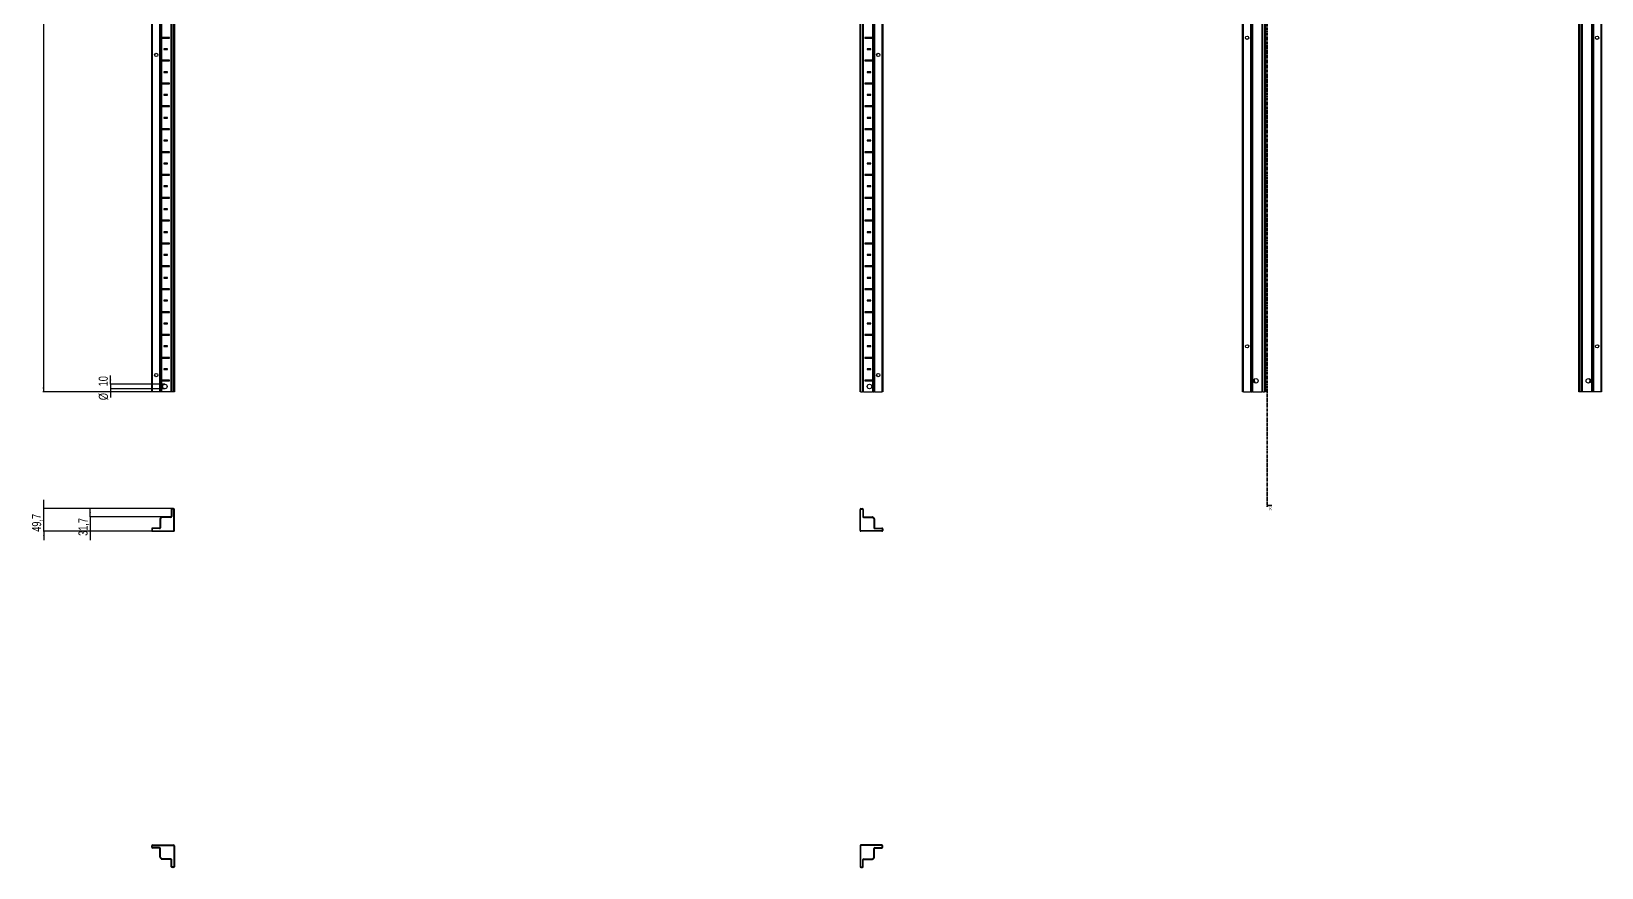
# Model space of a CAD drawing. Header units: millimetres. Extents: x -250 to 6025, y -2047 to 1592.
# Drawn here: x -250 to 3185, y -2047 to -218 of the extents above; entities that cross this region are included whole.
import ezdxf

# ---------------------------------------------------------------- set-up
doc = ezdxf.new("R2010")
doc.units = ezdxf.units.MM
doc.linetypes.add('CENTER', pattern=[10.16, 6.35, -1.27, 1.27, -1.27])
doc.layers.add('FORMAT', color=7, linetype='Continuous')
doc.styles.add('SLDTEXTSTYLE0', font='TXT', dxfattribs={"width": 0.75})
doc.dimstyles.new('SLDDIMSTYLE0', dxfattribs={"dimtxt": 20, "dimasz": 10, "dimexe": 0, "dimexo": 0.0625, "dimgap": 5, "dimtad": 2, "dimdec": 1, "dimrnd": 1e-09, "dimzin": 12, "dimdsep": 46, "dimtxsty": 'SLDTEXTSTYLE0', "dimsah": 1, "dimcen": 0.09, "dimadec": 0, "dimazin": 3, "dimtfac": 1, "dimtofl": 0, "dimtmove": 0, "dimatfit": 3, "dimfxl": 0, "dimfrac": 2, "dimtolj": 1, "dimtzin": 12, "dimarcsym": 0})
doc.dimstyles.new('SLDDIMSTYLE1', dxfattribs={"dimtxt": 20, "dimasz": 10, "dimexe": 0, "dimexo": 0.0625, "dimgap": 5, "dimtad": 2, "dimdec": 1, "dimrnd": 1e-09, "dimzin": 12, "dimdsep": 46, "dimtxsty": 'SLDTEXTSTYLE0', "dimsah": 1, "dimcen": 0.09, "dimadec": 0, "dimazin": 3, "dimtfac": 1, "dimtmove": 0, "dimatfit": 0, "dimfxl": 0, "dimfrac": 2, "dimtolj": 1, "dimtzin": 12, "dimarcsym": 0})

# ---------------------------------------------------------------- blocks, each defined once
blk = doc.blocks.new('_D')
at = {"layer": 'FORMAT'}
for p, q in [((35.2, 1092.8), (-225.3, 1092.8)), ((-224.3, 1092.8), (-224.3, -1006.2)), ((35.2, -1006.2), (-225.3, -1006.2))]:
    blk.add_line(p, q, dxfattribs=at)
for points in [[(-224.3, 1092.8), (-225.9, 1082.8), (-222.8, 1082.8)], [(-224.3, -1006.2), (-222.8, -996.2), (-225.9, -996.2)]]:
    blk.add_solid(points, dxfattribs=at)
at = {"layer": 'FORMAT', "insert": (-250.1, 13.7), "char_height": 20, "attachment_point": 1, "rotation": 90, "style": 'SLDTEXTSTYLE0'}
blk.add_mtext('2099', dxfattribs=at)
blk = doc.blocks.new('_D_3')
at = {"layer": 'FORMAT'}
for p, q in [((41.6, -989.7), (-78.2, -989.7)), ((-77.2, -989.7), (-77.2, -970.5)), ((-77.2, -989.7), (-77.2, -999.7)), ((41.6, -999.7), (-78.2, -999.7)), ((-77.2, -999.7), (-77.2, -1019))]:
    blk.add_line(p, q, dxfattribs=at)
for points in [[(-77.2, -989.7), (-75.7, -979.7), (-78.7, -979.7)], [(-77.2, -999.7), (-78.7, -1009.7), (-75.7, -1009.7)]]:
    blk.add_solid(points, dxfattribs=at)
at = {"layer": 'FORMAT', "char_height": 20, "attachment_point": 1, "rotation": 90, "style": 'SLDTEXTSTYLE0'}
for s, insert in [('10', (-103.3, -994.4)), ('%%c', (-103, -1024.6))]:
    blk.add_mtext(s, dxfattribs=dict(at, insert=insert))
blk = doc.blocks.new('_D_5')
at = {"layer": 'FORMAT'}
for p, q in [((57.3, -1261.8), (-224.4, -1261.8)), ((-223.4, -1261.8), (-223.4, -1242.5)), ((-223.4, -1311.5), (-223.4, -1261.8)), ((14.8, -1311.5), (-224.4, -1311.5)), ((-223.4, -1311.5), (-223.4, -1330.7))]:
    blk.add_line(p, q, dxfattribs=at)
for points in [[(-223.4, -1261.8), (-221.8, -1251.8), (-224.9, -1251.8)], [(-223.4, -1311.5), (-224.9, -1321.5), (-221.8, -1321.5)]]:
    blk.add_solid(points, dxfattribs=at)
at = {"layer": 'FORMAT', "insert": (-249.1, -1312.5), "char_height": 20, "attachment_point": 1, "rotation": 90, "style": 'SLDTEXTSTYLE0'}
blk.add_mtext('49,7', dxfattribs=at)
blk = doc.blocks.new('_D_6')
at = {"layer": 'FORMAT'}
for p, q in [((-121.7, -1279.8), (-121.7, -1260.5)), ((35.2, -1279.8), (-122.7, -1279.8)), ((-121.7, -1279.8), (-121.7, -1311.5)), ((14.8, -1311.5), (-122.7, -1311.5)), ((-121.7, -1311.5), (-121.7, -1330.7))]:
    blk.add_line(p, q, dxfattribs=at)
for points in [[(-121.7, -1279.8), (-120.2, -1269.8), (-123.3, -1269.8)], [(-121.7, -1311.5), (-123.3, -1321.5), (-120.2, -1321.5)]]:
    blk.add_solid(points, dxfattribs=at)
at = {"layer": 'FORMAT', "insert": (-147.5, -1321.5), "char_height": 20, "attachment_point": 1, "rotation": 90, "style": 'SLDTEXTSTYLE0'}
blk.add_mtext('31,7', dxfattribs=at)

msp = doc.modelspace()

# ---------------------------------------------------------------- linework, layer by layer
at = {"color": 7, "linetype": 'CENTER', "lineweight": 35}
msp.add_line((2453.07, 1344.64), (2453.07, -1258.12), dxfattribs=at)
at = {"color": 7, "linetype": 'Continuous', "lineweight": 25}
for p, q in [((12.79, -1006.24), (12.79, 1092.76)), ((30.79, -1006.24), (30.79, 1092.76)), ((32.58, -1006.24), (32.58, 1092.76)), ((32.62, -1006.24), (32.62, 1092.76)), ((55.29, -1006.24), (55.29, 1092.76)), ((62.49, 1092.76), (62.49, -1006.24)), ((1562.49, -1006.24), (1562.49, 1092.76)), ((1569.69, 1092.76), (1569.69, -1006.24)), ((1592.36, 1092.76), (1592.36, -1006.24)), ((1592.4, 1092.76), (1592.4, -1006.24)), ((1594.19, 1092.76), (1594.19, -1006.24)), ((1612.19, 1092.76), (1612.19, -1006.24)), ((2399.64, -1006.24), (2399.64, 1092.76)), ((2419.43, 1092.76), (2419.43, -1006.24)), ((2419.47, 1092.76), (2419.47, -1006.24)), ((2442.14, -1006.24), (2442.14, 1092.76)), ((2449.34, 1092.76), (2449.34, -1006.24)), ((3135.34, -1006.24), (3135.34, 1092.76)), ((3142.54, 1092.76), (3142.54, -1006.24)), ((3165.21, -1006.24), (3165.21, 1092.76)), ((3165.25, -1006.24), (3165.25, 1092.76)), ((3185.04, 1092.76), (3185.04, -1006.24)), ((2417.64, -230.99), (2417.64, -182.49)), ((3167.04, -182.49), (3167.04, -230.99)), ((34.75, -231.1), (34.75, -232.39)), ((35.39, -231.74), (34.75, -231.1)), ((35.39, -231.74), (34.75, -232.39)), ((51.64, -230.99), (35.24, -230.99)), ((35.24, -232.49), (51.64, -232.49)), ((50.89, -231.74), (35.39, -231.74)), ((50.89, -231.74), (51.64, -230.99)), ((50.89, -231.74), (51.64, -232.49)), ((51.64, -232.49), (51.64, -230.99)), ((1589.74, -230.99), (1573.34, -230.99)), ((1573.34, -230.99), (1573.34, -232.49)), ((1574.09, -231.74), (1573.34, -230.99)), ((1574.09, -231.74), (1573.34, -232.49)), ((1573.34, -232.49), (1589.74, -232.49)), ((1574.09, -231.74), (1589.59, -231.74)), ((1589.59, -231.74), (1590.23, -231.1)), ((1589.59, -231.74), (1590.23, -232.39)), ((1590.23, -232.39), (1590.23, -231.1)), ((2417.7, -231.1), (2417.64, -230.99)), ((2417.64, -230.99), (2417.64, -232.49)), ((2417.64, -232.49), (2417.7, -232.39)), ((2417.64, -280.99), (2417.64, -232.49)), ((2417.7, -232.39), (2417.7, -231.1)), ((3167.04, -230.99), (3166.98, -231.1)), ((3166.98, -231.1), (3166.98, -232.39)), ((3166.98, -232.39), (3167.04, -232.49)), ((3167.04, -232.49), (3167.04, -230.99)), ((3167.04, -232.49), (3167.04, -280.99)), ((47.14, -255.99), (39.14, -255.99)), ((39.14, -255.99), (39.14, -257.49)), ((39.89, -256.74), (39.14, -255.99)), ((39.89, -256.74), (39.14, -257.49)), ((39.14, -257.49), (47.14, -257.49)), ((46.39, -256.74), (39.89, -256.74)), ((46.39, -256.74), (47.14, -255.99)), ((46.39, -256.74), (47.14, -257.49)), ((47.14, -257.49), (47.14, -255.99)), ((1585.84, -255.99), (1577.84, -255.99)), ((1577.84, -255.99), (1577.84, -257.49)), ((1578.59, -256.74), (1577.84, -255.99)), ((1578.59, -256.74), (1577.84, -257.49)), ((1577.84, -257.49), (1585.84, -257.49)), ((1578.59, -256.74), (1585.09, -256.74)), ((1585.09, -256.74), (1585.84, -255.99)), ((1585.09, -256.74), (1585.84, -257.49)), ((1585.84, -257.49), (1585.84, -255.99)), ((34.75, -281.1), (34.75, -282.39)), ((35.39, -281.74), (34.75, -281.1)), ((35.39, -281.74), (34.75, -282.39)), ((51.64, -280.99), (35.24, -280.99)), ((35.24, -282.49), (51.64, -282.49)), ((50.89, -281.74), (35.39, -281.74)), ((47.14, -305.99), (39.14, -305.99)), ((39.14, -305.99), (39.14, -307.49)), ((39.89, -306.74), (39.14, -305.99)), ((39.89, -306.74), (39.14, -307.49)), ((39.14, -307.49), (47.14, -307.49)), ((46.39, -306.74), (39.89, -306.74)), ((46.39, -306.74), (47.14, -305.99)), ((46.39, -306.74), (47.14, -307.49)), ((47.14, -307.49), (47.14, -305.99)), ((50.89, -281.74), (51.64, -280.99)), ((50.89, -281.74), (51.64, -282.49)), ((51.64, -282.49), (51.64, -280.99)), ((1589.74, -280.99), (1573.34, -280.99)), ((1573.34, -280.99), (1573.34, -282.49)), ((1574.09, -281.74), (1573.34, -280.99)), ((1574.09, -281.74), (1573.34, -282.49)), ((1573.34, -282.49), (1589.74, -282.49)), ((1574.09, -281.74), (1589.59, -281.74)), ((1585.84, -305.99), (1577.84, -305.99)), ((1577.84, -305.99), (1577.84, -307.49)), ((1578.59, -306.74), (1577.84, -305.99)), ((1578.59, -306.74), (1577.84, -307.49)), ((1577.84, -307.49), (1585.84, -307.49)), ((1578.59, -306.74), (1585.09, -306.74)), ((1585.09, -306.74), (1585.84, -305.99)), ((1585.09, -306.74), (1585.84, -307.49)), ((1585.84, -307.49), (1585.84, -305.99)), ((1589.59, -281.74), (1590.23, -281.1)), ((1589.59, -281.74), (1590.23, -282.39)), ((1590.23, -282.39), (1590.23, -281.1)), ((2417.7, -281.1), (2417.64, -280.99)), ((2417.64, -280.99), (2417.64, -282.49)), ((2417.64, -282.49), (2417.7, -282.39)), ((2417.64, -330.99), (2417.64, -282.49)), ((2417.7, -282.39), (2417.7, -281.1)), ((3167.04, -280.99), (3166.98, -281.1)), ((3166.98, -281.1), (3166.98, -282.39)), ((3166.98, -282.39), (3167.04, -282.49)), ((3167.04, -282.49), (3167.04, -280.99)), ((3167.04, -282.49), (3167.04, -330.99)), ((34.75, -331.1), (34.75, -332.39)), ((35.39, -331.74), (34.75, -331.1)), ((35.39, -331.74), (34.75, -332.39)), ((51.64, -330.99), (35.24, -330.99)), ((35.24, -332.49), (51.64, -332.49)), ((50.89, -331.74), (35.39, -331.74)), ((50.89, -331.74), (51.64, -330.99)), ((50.89, -331.74), (51.64, -332.49)), ((51.64, -332.49), (51.64, -330.99)), ((1589.74, -330.99), (1573.34, -330.99)), ((1573.34, -330.99), (1573.34, -332.49)), ((1574.09, -331.74), (1573.34, -330.99)), ((1574.09, -331.74), (1573.34, -332.49)), ((1573.34, -332.49), (1589.74, -332.49)), ((1574.09, -331.74), (1589.59, -331.74)), ((1589.59, -331.74), (1590.23, -331.1)), ((1589.59, -331.74), (1590.23, -332.39)), ((1590.23, -332.39), (1590.23, -331.1)), ((2417.7, -331.1), (2417.64, -330.99)), ((2417.64, -330.99), (2417.64, -332.49)), ((2417.64, -332.49), (2417.7, -332.39)), ((2417.64, -380.99), (2417.64, -332.49)), ((2417.7, -332.39), (2417.7, -331.1)), ((3167.04, -330.99), (3166.98, -331.1)), ((3166.98, -331.1), (3166.98, -332.39)), ((3166.98, -332.39), (3167.04, -332.49)), ((3167.04, -332.49), (3167.04, -330.99)), ((3167.04, -332.49), (3167.04, -380.99)), ((47.14, -355.99), (39.14, -355.99)), ((39.14, -355.99), (39.14, -357.49)), ((39.89, -356.74), (39.14, -355.99)), ((39.89, -356.74), (39.14, -357.49)), ((39.14, -357.49), (47.14, -357.49)), ((46.39, -356.74), (39.89, -356.74)), ((46.39, -356.74), (47.14, -355.99)), ((46.39, -356.74), (47.14, -357.49)), ((47.14, -357.49), (47.14, -355.99)), ((1585.84, -355.99), (1577.84, -355.99)), ((1577.84, -355.99), (1577.84, -357.49)), ((1578.59, -356.74), (1577.84, -355.99)), ((1578.59, -356.74), (1577.84, -357.49)), ((1577.84, -357.49), (1585.84, -357.49)), ((1578.59, -356.74), (1585.09, -356.74)), ((1585.09, -356.74), (1585.84, -355.99)), ((1585.09, -356.74), (1585.84, -357.49)), ((1585.84, -357.49), (1585.84, -355.99)), ((34.75, -381.1), (34.75, -382.39)), ((35.39, -381.74), (34.75, -381.1)), ((35.39, -381.74), (34.75, -382.39)), ((51.64, -380.99), (35.24, -380.99)), ((35.24, -382.49), (51.64, -382.49)), ((50.89, -381.74), (35.39, -381.74)), ((47.14, -405.99), (39.14, -405.99)), ((39.14, -405.99), (39.14, -407.49)), ((39.89, -406.74), (39.14, -405.99)), ((39.89, -406.74), (39.14, -407.49)), ((39.14, -407.49), (47.14, -407.49)), ((46.39, -406.74), (39.89, -406.74)), ((46.39, -406.74), (47.14, -405.99)), ((46.39, -406.74), (47.14, -407.49)), ((47.14, -407.49), (47.14, -405.99)), ((50.89, -381.74), (51.64, -380.99)), ((50.89, -381.74), (51.64, -382.49)), ((51.64, -382.49), (51.64, -380.99)), ((1589.74, -380.99), (1573.34, -380.99)), ((1573.34, -380.99), (1573.34, -382.49)), ((1574.09, -381.74), (1573.34, -380.99)), ((1574.09, -381.74), (1573.34, -382.49)), ((1573.34, -382.49), (1589.74, -382.49)), ((1574.09, -381.74), (1589.59, -381.74)), ((1585.84, -405.99), (1577.84, -405.99)), ((1577.84, -405.99), (1577.84, -407.49)), ((1578.59, -406.74), (1577.84, -405.99)), ((1578.59, -406.74), (1577.84, -407.49)), ((1577.84, -407.49), (1585.84, -407.49)), ((1578.59, -406.74), (1585.09, -406.74)), ((1585.09, -406.74), (1585.84, -405.99)), ((1585.09, -406.74), (1585.84, -407.49)), ((1585.84, -407.49), (1585.84, -405.99)), ((1589.59, -381.74), (1590.23, -381.1)), ((1589.59, -381.74), (1590.23, -382.39)), ((1590.23, -382.39), (1590.23, -381.1)), ((2417.7, -381.1), (2417.64, -380.99)), ((2417.64, -380.99), (2417.64, -382.49)), ((2417.64, -382.49), (2417.7, -382.39)), ((2417.64, -430.99), (2417.64, -382.49)), ((2417.7, -382.39), (2417.7, -381.1)), ((3167.04, -380.99), (3166.98, -381.1)), ((3166.98, -381.1), (3166.98, -382.39)), ((3166.98, -382.39), (3167.04, -382.49)), ((3167.04, -382.49), (3167.04, -380.99)), ((3167.04, -382.49), (3167.04, -430.99)), ((34.75, -431.1), (34.75, -432.39)), ((35.39, -431.74), (34.75, -431.1)), ((35.39, -431.74), (34.75, -432.39)), ((51.64, -430.99), (35.24, -430.99)), ((35.24, -432.49), (51.64, -432.49)), ((50.89, -431.74), (35.39, -431.74)), ((50.89, -431.74), (51.64, -430.99)), ((50.89, -431.74), (51.64, -432.49)), ((51.64, -432.49), (51.64, -430.99)), ((1589.74, -430.99), (1573.34, -430.99)), ((1573.34, -430.99), (1573.34, -432.49)), ((1574.09, -431.74), (1573.34, -430.99)), ((1574.09, -431.74), (1573.34, -432.49)), ((1573.34, -432.49), (1589.74, -432.49)), ((1574.09, -431.74), (1589.59, -431.74)), ((1589.59, -431.74), (1590.23, -431.1)), ((1589.59, -431.74), (1590.23, -432.39)), ((1590.23, -432.39), (1590.23, -431.1)), ((2417.7, -431.1), (2417.64, -430.99)), ((2417.64, -430.99), (2417.64, -432.49)), ((2417.64, -432.49), (2417.7, -432.39)), ((2417.64, -480.99), (2417.64, -432.49)), ((2417.7, -432.39), (2417.7, -431.1)), ((3167.04, -430.99), (3166.98, -431.1)), ((3166.98, -431.1), (3166.98, -432.39)), ((3166.98, -432.39), (3167.04, -432.49)), ((3167.04, -432.49), (3167.04, -430.99)), ((3167.04, -432.49), (3167.04, -480.99)), ((47.14, -455.99), (39.14, -455.99)), ((39.14, -455.99), (39.14, -457.49)), ((39.89, -456.74), (39.14, -455.99)), ((39.89, -456.74), (39.14, -457.49)), ((39.14, -457.49), (47.14, -457.49)), ((46.39, -456.74), (39.89, -456.74)), ((46.39, -456.74), (47.14, -455.99)), ((46.39, -456.74), (47.14, -457.49)), ((47.14, -457.49), (47.14, -455.99)), ((1585.84, -455.99), (1577.84, -455.99)), ((1577.84, -455.99), (1577.84, -457.49)), ((1578.59, -456.74), (1577.84, -455.99)), ((1578.59, -456.74), (1577.84, -457.49)), ((1577.84, -457.49), (1585.84, -457.49)), ((1578.59, -456.74), (1585.09, -456.74)), ((1585.09, -456.74), (1585.84, -455.99)), ((1585.09, -456.74), (1585.84, -457.49)), ((1585.84, -457.49), (1585.84, -455.99)), ((34.75, -481.1), (34.75, -482.39)), ((35.39, -481.74), (34.75, -481.1)), ((35.39, -481.74), (34.75, -482.39)), ((51.64, -480.99), (35.24, -480.99)), ((35.24, -482.49), (51.64, -482.49)), ((50.89, -481.74), (35.39, -481.74)), ((47.14, -505.99), (39.14, -505.99)), ((39.14, -505.99), (39.14, -507.49)), ((39.89, -506.74), (39.14, -505.99)), ((39.89, -506.74), (39.14, -507.49)), ((39.14, -507.49), (47.14, -507.49)), ((46.39, -506.74), (39.89, -506.74)), ((46.39, -506.74), (47.14, -505.99)), ((46.39, -506.74), (47.14, -507.49)), ((47.14, -507.49), (47.14, -505.99)), ((50.89, -481.74), (51.64, -480.99)), ((50.89, -481.74), (51.64, -482.49)), ((51.64, -482.49), (51.64, -480.99)), ((1589.74, -480.99), (1573.34, -480.99)), ((1573.34, -480.99), (1573.34, -482.49)), ((1574.09, -481.74), (1573.34, -480.99)), ((1574.09, -481.74), (1573.34, -482.49)), ((1573.34, -482.49), (1589.74, -482.49)), ((1574.09, -481.74), (1589.59, -481.74)), ((1585.84, -505.99), (1577.84, -505.99)), ((1577.84, -505.99), (1577.84, -507.49)), ((1578.59, -506.74), (1577.84, -505.99)), ((1578.59, -506.74), (1577.84, -507.49)), ((1577.84, -507.49), (1585.84, -507.49)), ((1578.59, -506.74), (1585.09, -506.74)), ((1585.09, -506.74), (1585.84, -505.99)), ((1585.09, -506.74), (1585.84, -507.49)), ((1585.84, -507.49), (1585.84, -505.99)), ((1589.59, -481.74), (1590.23, -481.1)), ((1589.59, -481.74), (1590.23, -482.39)), ((1590.23, -482.39), (1590.23, -481.1)), ((2417.7, -481.1), (2417.64, -480.99)), ((2417.64, -480.99), (2417.64, -482.49)), ((2417.64, -482.49), (2417.7, -482.39)), ((2417.64, -530.99), (2417.64, -482.49)), ((2417.7, -482.39), (2417.7, -481.1)), ((3167.04, -480.99), (3166.98, -481.1)), ((3166.98, -481.1), (3166.98, -482.39)), ((3166.98, -482.39), (3167.04, -482.49)), ((3167.04, -482.49), (3167.04, -480.99)), ((3167.04, -482.49), (3167.04, -530.99)), ((34.75, -531.1), (34.75, -532.39)), ((35.39, -531.74), (34.75, -531.1)), ((35.39, -531.74), (34.75, -532.39)), ((51.64, -530.99), (35.24, -530.99)), ((35.24, -532.49), (51.64, -532.49)), ((50.89, -531.74), (35.39, -531.74)), ((50.89, -531.74), (51.64, -530.99)), ((50.89, -531.74), (51.64, -532.49)), ((51.64, -532.49), (51.64, -530.99)), ((1589.74, -530.99), (1573.34, -530.99)), ((1573.34, -530.99), (1573.34, -532.49)), ((1574.09, -531.74), (1573.34, -530.99)), ((1574.09, -531.74), (1573.34, -532.49)), ((1573.34, -532.49), (1589.74, -532.49)), ((1574.09, -531.74), (1589.59, -531.74)), ((1589.59, -531.74), (1590.23, -531.1)), ((1589.59, -531.74), (1590.23, -532.39)), ((1590.23, -532.39), (1590.23, -531.1)), ((2417.7, -531.1), (2417.64, -530.99)), ((2417.64, -530.99), (2417.64, -532.49)), ((2417.64, -532.49), (2417.7, -532.39)), ((2417.64, -580.99), (2417.64, -532.49)), ((2417.7, -532.39), (2417.7, -531.1)), ((3167.04, -530.99), (3166.98, -531.1)), ((3166.98, -531.1), (3166.98, -532.39)), ((3166.98, -532.39), (3167.04, -532.49)), ((3167.04, -532.49), (3167.04, -530.99)), ((3167.04, -532.49), (3167.04, -580.99)), ((34.75, -581.1), (34.75, -582.39)), ((35.39, -581.74), (34.75, -581.1)), ((35.39, -581.74), (34.75, -582.39)), ((51.64, -580.99), (35.24, -580.99)), ((35.24, -582.49), (51.64, -582.49)), ((50.89, -581.74), (35.39, -581.74)), ((47.14, -555.99), (39.14, -555.99)), ((39.14, -555.99), (39.14, -557.49)), ((39.89, -556.74), (39.14, -555.99)), ((39.89, -556.74), (39.14, -557.49)), ((39.14, -557.49), (47.14, -557.49)), ((46.39, -556.74), (39.89, -556.74)), ((46.39, -556.74), (47.14, -555.99)), ((46.39, -556.74), (47.14, -557.49)), ((47.14, -557.49), (47.14, -555.99)), ((50.89, -581.74), (51.64, -580.99)), ((50.89, -581.74), (51.64, -582.49)), ((51.64, -582.49), (51.64, -580.99)), ((1589.74, -580.99), (1573.34, -580.99)), ((1573.34, -580.99), (1573.34, -582.49)), ((1574.09, -581.74), (1573.34, -580.99)), ((1574.09, -581.74), (1573.34, -582.49)), ((1573.34, -582.49), (1589.74, -582.49)), ((1574.09, -581.74), (1589.59, -581.74)), ((1585.84, -555.99), (1577.84, -555.99)), ((1577.84, -555.99), (1577.84, -557.49)), ((1578.59, -556.74), (1577.84, -555.99)), ((1578.59, -556.74), (1577.84, -557.49)), ((1577.84, -557.49), (1585.84, -557.49)), ((1578.59, -556.74), (1585.09, -556.74)), ((1585.09, -556.74), (1585.84, -555.99)), ((1585.09, -556.74), (1585.84, -557.49)), ((1585.84, -557.49), (1585.84, -555.99)), ((1589.59, -581.74), (1590.23, -581.1)), ((1589.59, -581.74), (1590.23, -582.39)), ((1590.23, -582.39), (1590.23, -581.1)), ((2417.7, -581.1), (2417.64, -580.99)), ((2417.64, -580.99), (2417.64, -582.49)), ((2417.64, -582.49), (2417.7, -582.39)), ((2417.64, -630.99), (2417.64, -582.49)), ((2417.7, -582.39), (2417.7, -581.1)), ((3167.04, -580.99), (3166.98, -581.1)), ((3166.98, -581.1), (3166.98, -582.39)), ((3166.98, -582.39), (3167.04, -582.49)), ((3167.04, -582.49), (3167.04, -580.99)), ((3167.04, -582.49), (3167.04, -630.99)), ((47.14, -605.99), (39.14, -605.99)), ((39.14, -605.99), (39.14, -607.49)), ((39.89, -606.74), (39.14, -605.99)), ((39.89, -606.74), (39.14, -607.49)), ((39.14, -607.49), (47.14, -607.49)), ((46.39, -606.74), (39.89, -606.74)), ((46.39, -606.74), (47.14, -605.99)), ((46.39, -606.74), (47.14, -607.49)), ((47.14, -607.49), (47.14, -605.99)), ((1585.84, -605.99), (1577.84, -605.99)), ((1577.84, -605.99), (1577.84, -607.49)), ((1578.59, -606.74), (1577.84, -605.99)), ((1578.59, -606.74), (1577.84, -607.49)), ((1577.84, -607.49), (1585.84, -607.49)), ((1578.59, -606.74), (1585.09, -606.74)), ((1585.09, -606.74), (1585.84, -605.99)), ((1585.09, -606.74), (1585.84, -607.49)), ((1585.84, -607.49), (1585.84, -605.99)), ((34.75, -631.1), (34.75, -632.39)), ((35.39, -631.74), (34.75, -631.1)), ((35.39, -631.74), (34.75, -632.39)), ((51.64, -630.99), (35.24, -630.99)), ((35.24, -632.49), (51.64, -632.49)), ((50.89, -631.74), (35.39, -631.74)), ((50.89, -631.74), (51.64, -630.99)), ((50.89, -631.74), (51.64, -632.49)), ((51.64, -632.49), (51.64, -630.99)), ((1589.74, -630.99), (1573.34, -630.99)), ((1573.34, -630.99), (1573.34, -632.49)), ((1574.09, -631.74), (1573.34, -630.99)), ((1574.09, -631.74), (1573.34, -632.49)), ((1573.34, -632.49), (1589.74, -632.49)), ((1574.09, -631.74), (1589.59, -631.74)), ((1589.59, -631.74), (1590.23, -631.1)), ((1589.59, -631.74), (1590.23, -632.39)), ((1590.23, -632.39), (1590.23, -631.1)), ((2417.7, -631.1), (2417.64, -630.99)), ((2417.64, -630.99), (2417.64, -632.49)), ((2417.64, -632.49), (2417.7, -632.39)), ((2417.64, -680.99), (2417.64, -632.49)), ((2417.7, -632.39), (2417.7, -631.1)), ((3167.04, -630.99), (3166.98, -631.1)), ((3166.98, -631.1), (3166.98, -632.39)), ((3166.98, -632.39), (3167.04, -632.49)), ((3167.04, -632.49), (3167.04, -630.99)), ((3167.04, -632.49), (3167.04, -680.99)), ((34.75, -681.1), (34.75, -682.39)), ((35.39, -681.74), (34.75, -681.1)), ((35.39, -681.74), (34.75, -682.39)), ((51.64, -680.99), (35.24, -680.99)), ((35.24, -682.49), (51.64, -682.49)), ((50.89, -681.74), (35.39, -681.74)), ((47.14, -655.99), (39.14, -655.99)), ((39.14, -655.99), (39.14, -657.49)), ((39.89, -656.74), (39.14, -655.99)), ((39.89, -656.74), (39.14, -657.49)), ((39.14, -657.49), (47.14, -657.49)), ((46.39, -656.74), (39.89, -656.74)), ((46.39, -656.74), (47.14, -655.99)), ((46.39, -656.74), (47.14, -657.49)), ((47.14, -657.49), (47.14, -655.99)), ((50.89, -681.74), (51.64, -680.99)), ((50.89, -681.74), (51.64, -682.49)), ((51.64, -682.49), (51.64, -680.99)), ((1589.74, -680.99), (1573.34, -680.99)), ((1573.34, -680.99), (1573.34, -682.49)), ((1574.09, -681.74), (1573.34, -680.99)), ((1574.09, -681.74), (1573.34, -682.49)), ((1573.34, -682.49), (1589.74, -682.49)), ((1574.09, -681.74), (1589.59, -681.74)), ((1585.84, -655.99), (1577.84, -655.99)), ((1577.84, -655.99), (1577.84, -657.49)), ((1578.59, -656.74), (1577.84, -655.99)), ((1578.59, -656.74), (1577.84, -657.49)), ((1577.84, -657.49), (1585.84, -657.49)), ((1578.59, -656.74), (1585.09, -656.74)), ((1585.09, -656.74), (1585.84, -655.99)), ((1585.09, -656.74), (1585.84, -657.49)), ((1585.84, -657.49), (1585.84, -655.99)), ((1589.59, -681.74), (1590.23, -681.1)), ((1589.59, -681.74), (1590.23, -682.39)), ((1590.23, -682.39), (1590.23, -681.1)), ((2417.7, -681.1), (2417.64, -680.99)), ((2417.64, -680.99), (2417.64, -682.49)), ((2417.64, -682.49), (2417.7, -682.39)), ((2417.64, -730.99), (2417.64, -682.49)), ((2417.7, -682.39), (2417.7, -681.1)), ((3167.04, -680.99), (3166.98, -681.1)), ((3166.98, -681.1), (3166.98, -682.39)), ((3166.98, -682.39), (3167.04, -682.49)), ((3167.04, -682.49), (3167.04, -680.99)), ((3167.04, -682.49), (3167.04, -730.99)), ((47.14, -705.99), (39.14, -705.99)), ((39.14, -705.99), (39.14, -707.49)), ((39.89, -706.74), (39.14, -705.99)), ((39.89, -706.74), (39.14, -707.49)), ((39.14, -707.49), (47.14, -707.49)), ((46.39, -706.74), (39.89, -706.74)), ((46.39, -706.74), (47.14, -705.99)), ((46.39, -706.74), (47.14, -707.49)), ((47.14, -707.49), (47.14, -705.99)), ((1585.84, -705.99), (1577.84, -705.99)), ((1577.84, -705.99), (1577.84, -707.49)), ((1578.59, -706.74), (1577.84, -705.99)), ((1578.59, -706.74), (1577.84, -707.49)), ((1577.84, -707.49), (1585.84, -707.49)), ((1578.59, -706.74), (1585.09, -706.74)), ((1585.09, -706.74), (1585.84, -705.99)), ((1585.09, -706.74), (1585.84, -707.49)), ((1585.84, -707.49), (1585.84, -705.99)), ((34.75, -731.1), (34.75, -732.39)), ((35.39, -731.74), (34.75, -731.1)), ((35.39, -731.74), (34.75, -732.39)), ((51.64, -730.99), (35.24, -730.99)), ((35.24, -732.49), (51.64, -732.49)), ((50.89, -731.74), (35.39, -731.74)), ((50.89, -731.74), (51.64, -730.99)), ((50.89, -731.74), (51.64, -732.49)), ((51.64, -732.49), (51.64, -730.99)), ((1589.74, -730.99), (1573.34, -730.99)), ((1573.34, -730.99), (1573.34, -732.49)), ((1574.09, -731.74), (1573.34, -730.99)), ((1574.09, -731.74), (1573.34, -732.49)), ((1573.34, -732.49), (1589.74, -732.49)), ((1574.09, -731.74), (1589.59, -731.74)), ((1589.59, -731.74), (1590.23, -731.1)), ((1589.59, -731.74), (1590.23, -732.39)), ((1590.23, -732.39), (1590.23, -731.1)), ((2417.7, -731.1), (2417.64, -730.99)), ((2417.64, -730.99), (2417.64, -732.49)), ((2417.64, -732.49), (2417.7, -732.39)), ((2417.64, -780.99), (2417.64, -732.49)), ((2417.7, -732.39), (2417.7, -731.1)), ((3167.04, -730.99), (3166.98, -731.1)), ((3166.98, -731.1), (3166.98, -732.39)), ((3166.98, -732.39), (3167.04, -732.49)), ((3167.04, -732.49), (3167.04, -730.99)), ((3167.04, -732.49), (3167.04, -780.99)), ((34.75, -781.1), (34.75, -782.39)), ((35.39, -781.74), (34.75, -781.1)), ((35.39, -781.74), (34.75, -782.39)), ((51.64, -780.99), (35.24, -780.99)), ((35.24, -782.49), (51.64, -782.49)), ((50.89, -781.74), (35.39, -781.74)), ((47.14, -755.99), (39.14, -755.99)), ((39.14, -755.99), (39.14, -757.49)), ((39.89, -756.74), (39.14, -755.99)), ((39.89, -756.74), (39.14, -757.49)), ((39.14, -757.49), (47.14, -757.49)), ((46.39, -756.74), (39.89, -756.74)), ((46.39, -756.74), (47.14, -755.99)), ((46.39, -756.74), (47.14, -757.49)), ((47.14, -757.49), (47.14, -755.99)), ((50.89, -781.74), (51.64, -780.99)), ((50.89, -781.74), (51.64, -782.49)), ((51.64, -782.49), (51.64, -780.99)), ((1589.74, -780.99), (1573.34, -780.99)), ((1573.34, -780.99), (1573.34, -782.49)), ((1574.09, -781.74), (1573.34, -780.99)), ((1574.09, -781.74), (1573.34, -782.49)), ((1573.34, -782.49), (1589.74, -782.49)), ((1574.09, -781.74), (1589.59, -781.74)), ((1585.84, -755.99), (1577.84, -755.99)), ((1577.84, -755.99), (1577.84, -757.49)), ((1578.59, -756.74), (1577.84, -755.99)), ((1578.59, -756.74), (1577.84, -757.49)), ((1577.84, -757.49), (1585.84, -757.49)), ((1578.59, -756.74), (1585.09, -756.74)), ((1585.09, -756.74), (1585.84, -755.99)), ((1585.09, -756.74), (1585.84, -757.49)), ((1585.84, -757.49), (1585.84, -755.99)), ((1589.59, -781.74), (1590.23, -781.1)), ((1589.59, -781.74), (1590.23, -782.39)), ((1590.23, -782.39), (1590.23, -781.1)), ((2417.7, -781.1), (2417.64, -780.99)), ((2417.64, -780.99), (2417.64, -782.49)), ((2417.64, -782.49), (2417.7, -782.39)), ((2417.64, -830.99), (2417.64, -782.49)), ((2417.7, -782.39), (2417.7, -781.1)), ((3167.04, -780.99), (3166.98, -781.1)), ((3166.98, -781.1), (3166.98, -782.39)), ((3166.98, -782.39), (3167.04, -782.49)), ((3167.04, -782.49), (3167.04, -780.99)), ((3167.04, -782.49), (3167.04, -830.99)), ((47.14, -805.99), (39.14, -805.99)), ((39.14, -805.99), (39.14, -807.49)), ((39.89, -806.74), (39.14, -805.99)), ((39.89, -806.74), (39.14, -807.49)), ((39.14, -807.49), (47.14, -807.49)), ((46.39, -806.74), (39.89, -806.74)), ((46.39, -806.74), (47.14, -805.99)), ((46.39, -806.74), (47.14, -807.49)), ((47.14, -807.49), (47.14, -805.99)), ((1585.84, -805.99), (1577.84, -805.99)), ((1577.84, -805.99), (1577.84, -807.49)), ((1578.59, -806.74), (1577.84, -805.99)), ((1578.59, -806.74), (1577.84, -807.49)), ((1577.84, -807.49), (1585.84, -807.49)), ((1578.59, -806.74), (1585.09, -806.74)), ((1585.09, -806.74), (1585.84, -805.99)), ((1585.09, -806.74), (1585.84, -807.49)), ((1585.84, -807.49), (1585.84, -805.99)), ((34.75, -831.1), (34.75, -832.39)), ((35.39, -831.74), (34.75, -831.1)), ((35.39, -831.74), (34.75, -832.39)), ((51.64, -830.99), (35.24, -830.99)), ((35.24, -832.49), (51.64, -832.49)), ((50.89, -831.74), (35.39, -831.74)), ((47.14, -855.99), (39.14, -855.99)), ((39.14, -855.99), (39.14, -857.49)), ((39.89, -856.74), (39.14, -855.99)), ((39.89, -856.74), (39.14, -857.49)), ((39.14, -857.49), (47.14, -857.49)), ((46.39, -856.74), (39.89, -856.74)), ((46.39, -856.74), (47.14, -855.99)), ((46.39, -856.74), (47.14, -857.49)), ((47.14, -857.49), (47.14, -855.99)), ((50.89, -831.74), (51.64, -830.99)), ((50.89, -831.74), (51.64, -832.49)), ((51.64, -832.49), (51.64, -830.99)), ((1589.74, -830.99), (1573.34, -830.99)), ((1573.34, -830.99), (1573.34, -832.49)), ((1574.09, -831.74), (1573.34, -830.99)), ((1574.09, -831.74), (1573.34, -832.49)), ((1573.34, -832.49), (1589.74, -832.49)), ((1574.09, -831.74), (1589.59, -831.74)), ((1585.84, -855.99), (1577.84, -855.99)), ((1577.84, -855.99), (1577.84, -857.49)), ((1578.59, -856.74), (1577.84, -855.99)), ((1578.59, -856.74), (1577.84, -857.49)), ((1577.84, -857.49), (1585.84, -857.49)), ((1578.59, -856.74), (1585.09, -856.74)), ((1585.09, -856.74), (1585.84, -855.99)), ((1585.09, -856.74), (1585.84, -857.49)), ((1585.84, -857.49), (1585.84, -855.99)), ((1589.59, -831.74), (1590.23, -831.1)), ((1589.59, -831.74), (1590.23, -832.39)), ((1590.23, -832.39), (1590.23, -831.1)), ((2417.7, -831.1), (2417.64, -830.99)), ((2417.64, -830.99), (2417.64, -832.49)), ((2417.64, -832.49), (2417.7, -832.39)), ((2417.64, -880.99), (2417.64, -832.49)), ((2417.7, -832.39), (2417.7, -831.1)), ((3167.04, -830.99), (3166.98, -831.1)), ((3166.98, -831.1), (3166.98, -832.39)), ((3166.98, -832.39), (3167.04, -832.49)), ((3167.04, -832.49), (3167.04, -830.99)), ((3167.04, -832.49), (3167.04, -880.99)), ((34.75, -881.1), (34.75, -882.39)), ((35.39, -881.74), (34.75, -881.1)), ((35.39, -881.74), (34.75, -882.39)), ((51.64, -880.99), (35.24, -880.99)), ((35.24, -882.49), (51.64, -882.49)), ((50.89, -881.74), (35.39, -881.74)), ((50.89, -881.74), (51.64, -880.99)), ((50.89, -881.74), (51.64, -882.49)), ((51.64, -882.49), (51.64, -880.99)), ((1589.74, -880.99), (1573.34, -880.99)), ((1573.34, -880.99), (1573.34, -882.49)), ((1574.09, -881.74), (1573.34, -880.99)), ((1574.09, -881.74), (1573.34, -882.49)), ((1573.34, -882.49), (1589.74, -882.49)), ((1574.09, -881.74), (1589.59, -881.74)), ((1589.59, -881.74), (1590.23, -881.1)), ((1589.59, -881.74), (1590.23, -882.39)), ((1590.23, -882.39), (1590.23, -881.1)), ((2417.7, -881.1), (2417.64, -880.99)), ((2417.64, -880.99), (2417.64, -882.49)), ((2417.64, -882.49), (2417.7, -882.39)), ((2417.64, -930.99), (2417.64, -882.49)), ((2417.7, -882.39), (2417.7, -881.1)), ((3167.04, -880.99), (3166.98, -881.1)), ((3166.98, -881.1), (3166.98, -882.39)), ((3166.98, -882.39), (3167.04, -882.49)), ((3167.04, -882.49), (3167.04, -880.99)), ((3167.04, -882.49), (3167.04, -930.99)), ((47.14, -905.99), (39.14, -905.99)), ((39.14, -905.99), (39.14, -907.49)), ((39.89, -906.74), (39.14, -905.99)), ((39.89, -906.74), (39.14, -907.49)), ((39.14, -907.49), (47.14, -907.49)), ((46.39, -906.74), (39.89, -906.74)), ((46.39, -906.74), (47.14, -905.99)), ((46.39, -906.74), (47.14, -907.49)), ((47.14, -907.49), (47.14, -905.99)), ((1577.84, -905.99), (1577.84, -907.49)), ((1585.84, -905.99), (1577.84, -905.99)), ((1578.59, -906.74), (1577.84, -905.99)), ((1578.59, -906.74), (1577.84, -907.49)), ((1577.84, -907.49), (1585.84, -907.49)), ((1578.59, -906.74), (1585.09, -906.74)), ((1585.09, -906.74), (1585.84, -905.99)), ((1585.09, -906.74), (1585.84, -907.49)), ((1585.84, -907.49), (1585.84, -905.99)), ((34.75, -931.1), (34.75, -932.39)), ((35.39, -931.74), (34.75, -931.1)), ((35.39, -931.74), (34.75, -932.39)), ((51.64, -930.99), (35.24, -930.99)), ((35.24, -932.49), (51.64, -932.49)), ((50.89, -931.74), (35.39, -931.74)), ((39.89, -956.74), (39.14, -955.99)), ((47.14, -955.99), (39.14, -955.99)), ((39.14, -955.99), (39.14, -957.49)), ((39.89, -956.74), (39.14, -957.49)), ((39.14, -957.49), (47.14, -957.49)), ((46.39, -956.74), (39.89, -956.74)), ((46.39, -956.74), (47.14, -955.99)), ((46.39, -956.74), (47.14, -957.49)), ((47.14, -957.49), (47.14, -955.99)), ((50.89, -931.74), (51.64, -930.99)), ((50.89, -931.74), (51.64, -932.49)), ((51.64, -932.49), (51.64, -930.99)), ((1589.74, -930.99), (1573.34, -930.99)), ((1573.34, -930.99), (1573.34, -932.49)), ((1574.09, -931.74), (1573.34, -930.99)), ((1574.09, -931.74), (1573.34, -932.49)), ((1573.34, -932.49), (1589.74, -932.49)), ((1574.09, -931.74), (1589.59, -931.74)), ((1577.84, -955.99), (1577.84, -957.49)), ((1585.84, -955.99), (1577.84, -955.99)), ((1578.59, -956.74), (1577.84, -955.99)), ((1578.59, -956.74), (1577.84, -957.49)), ((1577.84, -957.49), (1585.84, -957.49)), ((1578.59, -956.74), (1585.09, -956.74)), ((1585.09, -956.74), (1585.84, -955.99)), ((1585.09, -956.74), (1585.84, -957.49)), ((1585.84, -957.49), (1585.84, -955.99)), ((1589.59, -931.74), (1590.23, -931.1)), ((1589.59, -931.74), (1590.23, -932.39)), ((1590.23, -932.39), (1590.23, -931.1)), ((2417.7, -931.1), (2417.64, -930.99)), ((2417.64, -930.99), (2417.64, -932.49)), ((2417.64, -932.49), (2417.7, -932.39)), ((2417.64, -980.99), (2417.64, -932.49)), ((2417.7, -932.39), (2417.7, -931.1)), ((3167.04, -930.99), (3166.98, -931.1)), ((3166.98, -931.1), (3166.98, -932.39)), ((3166.98, -932.39), (3167.04, -932.49)), ((3167.04, -932.49), (3167.04, -930.99)), ((3167.04, -932.49), (3167.04, -980.99)), ((35.39, -981.74), (34.75, -981.1)), ((34.75, -981.1), (34.75, -982.39)), ((35.39, -981.74), (34.75, -982.39)), ((51.64, -980.99), (35.24, -980.99)), ((35.24, -982.49), (51.64, -982.49)), ((50.89, -981.74), (35.39, -981.74)), ((50.89, -981.74), (51.64, -980.99)), ((50.89, -981.74), (51.64, -982.49)), ((51.64, -982.49), (51.64, -980.99)), ((1589.74, -980.99), (1573.34, -980.99)), ((1573.34, -980.99), (1573.34, -982.49)), ((1574.09, -981.74), (1573.34, -980.99)), ((1574.09, -981.74), (1573.34, -982.49)), ((1573.34, -982.49), (1589.74, -982.49)), ((1574.09, -981.74), (1589.59, -981.74)), ((1589.59, -981.74), (1590.23, -981.1)), ((1589.59, -981.74), (1590.23, -982.39)), ((1590.23, -982.39), (1590.23, -981.1)), ((2417.7, -981.1), (2417.64, -980.99)), ((2417.64, -980.99), (2417.64, -982.49)), ((2417.64, -982.49), (2417.7, -982.39)), ((2417.64, -1006.24), (2417.64, -982.49)), ((2417.7, -982.39), (2417.7, -981.1)), ((2427.69, -987.18), (2427.69, -986.77)), ((3156.99, -986.77), (3156.99, -987.18)), ((3167.04, -980.99), (3166.98, -981.1)), ((3166.98, -981.1), (3166.98, -982.39)), ((3166.98, -982.39), (3167.04, -982.49)), ((3167.04, -982.49), (3167.04, -980.99)), ((3167.04, -982.49), (3167.04, -1006.24)), ((14.79, -1006.24), (12.79, -1006.24)), ((30.14, -1006.24), (14.79, -1006.24)), ((30.79, -1006.24), (30.14, -1006.24)), ((31.38, -1006.24), (30.79, -1006.24)), ((32.58, -1006.24), (31.38, -1006.24)), ((32.62, -1006.24), (32.58, -1006.24)), ((33.82, -1006.24), (32.62, -1006.24)), ((35.24, -1006.24), (33.82, -1006.24)), ((54.64, -1006.24), (35.24, -1006.24)), ((55.29, -1006.24), (54.64, -1006.24)), ((57.29, -1006.24), (55.29, -1006.24)), ((60.49, -1006.24), (57.29, -1006.24)), ((62.49, -1006.24), (60.49, -1006.24)), ((1564.49, -1006.24), (1562.49, -1006.24)), ((1564.49, -1006.24), (1567.69, -1006.24)), ((1569.69, -1006.24), (1567.69, -1006.24)), ((1570.34, -1006.24), (1569.69, -1006.24)), ((1570.34, -1006.24), (1589.74, -1006.24)), ((1591.16, -1006.24), (1589.74, -1006.24)), ((1591.16, -1006.24), (1592.36, -1006.24)), ((1592.36, -1006.24), (1592.4, -1006.24)), ((1592.4, -1006.24), (1593.6, -1006.24)), ((1594.19, -1006.24), (1593.6, -1006.24)), ((1594.84, -1006.24), (1594.19, -1006.24)), ((1594.84, -1006.24), (1610.19, -1006.24)), ((1612.19, -1006.24), (1610.19, -1006.24)), ((2401.64, -1006.24), (2399.64, -1006.24)), ((2401.64, -1006.24), (2416.99, -1006.24)), ((2417.64, -1006.24), (2416.99, -1006.24)), ((2418.23, -1006.24), (2417.64, -1006.24)), ((2418.23, -1006.24), (2419.43, -1006.24)), ((2419.43, -1006.24), (2419.47, -1006.24)), ((2419.47, -1006.24), (2420.67, -1006.24)), ((2422.09, -1006.24), (2420.67, -1006.24)), ((2422.09, -1006.24), (2441.49, -1006.24)), ((2442.14, -1006.24), (2441.49, -1006.24)), ((2444.14, -1006.24), (2442.14, -1006.24)), ((2444.14, -1006.24), (2447.34, -1006.24)), ((2449.34, -1006.24), (2447.34, -1006.24)), ((3137.34, -1006.24), (3135.34, -1006.24)), ((3140.54, -1006.24), (3137.34, -1006.24)), ((3142.54, -1006.24), (3140.54, -1006.24)), ((3143.19, -1006.24), (3142.54, -1006.24)), ((3162.59, -1006.24), (3143.19, -1006.24)), ((3164.01, -1006.24), (3162.59, -1006.24)), ((3165.21, -1006.24), (3164.01, -1006.24)), ((3165.25, -1006.24), (3165.21, -1006.24)), ((3166.46, -1006.24), (3165.25, -1006.24)), ((3167.04, -1006.24), (3166.46, -1006.24)), ((3167.69, -1006.24), (3167.04, -1006.24)), ((3183.04, -1006.24), (3167.69, -1006.24)), ((3185.04, -1006.24), (3183.04, -1006.24)), ((55.29, -1263.77), (55.29, -1279.12)), ((56.64, -1263.77), (56.64, -1279.12)), ((60.49, -1261.77), (57.29, -1261.77)), ((60.49, -1263.12), (57.29, -1263.12)), ((61.14, -1309.47), (61.14, -1263.77)), ((62.49, -1309.47), (62.49, -1263.77)), ((1562.49, -1309.47), (1562.49, -1263.77)), ((1563.84, -1309.47), (1563.84, -1263.77)), ((1564.49, -1261.77), (1567.69, -1261.77)), ((1564.49, -1263.12), (1567.69, -1263.12)), ((1568.34, -1263.77), (1568.34, -1279.12)), ((1569.69, -1263.77), (1569.69, -1279.12)), ((30.14, -1304.27), (14.79, -1304.27)), ((30.79, -1284.22), (30.79, -1303.62)), ((32.58, -1281.6), (31.38, -1282.8)), ((32.14, -1284.22), (32.14, -1303.62)), ((33.54, -1282.55), (32.33, -1283.76)), ((33.54, -1282.55), (32.58, -1281.6)), ((33.82, -1280.36), (32.62, -1281.56)), ((32.62, -1281.56), (33.57, -1282.52)), ((34.78, -1281.31), (33.57, -1282.52)), ((54.64, -1279.77), (35.24, -1279.77)), ((54.64, -1281.12), (35.24, -1281.12)), ((1570.34, -1279.77), (1589.74, -1279.77)), ((1570.34, -1281.12), (1589.74, -1281.12)), ((1590.2, -1281.31), (1591.41, -1282.52)), ((1591.16, -1280.36), (1592.36, -1281.56)), ((1592.36, -1281.56), (1591.41, -1282.52)), ((1591.44, -1282.55), (1592.4, -1281.6)), ((1591.44, -1282.55), (1592.65, -1283.76)), ((1592.4, -1281.6), (1593.6, -1282.8)), ((1592.84, -1284.22), (1592.84, -1303.62)), ((1594.19, -1284.22), (1594.19, -1303.62)), ((1594.84, -1304.27), (1610.19, -1304.27)), ((12.79, -1306.27), (12.79, -1309.47)), ((14.14, -1306.27), (14.14, -1309.47)), ((30.14, -1305.62), (14.79, -1305.62)), ((14.79, -1310.12), (60.49, -1310.12)), ((14.79, -1311.47), (60.49, -1311.47)), ((1610.19, -1310.12), (1564.49, -1310.12)), ((1610.19, -1311.47), (1564.49, -1311.47)), ((1594.84, -1305.62), (1610.19, -1305.62)), ((1610.84, -1306.27), (1610.84, -1309.47)), ((1612.19, -1306.27), (1612.19, -1309.47)), ((12.79, -2002.67), (12.79, -1999.47)), ((14.14, -2002.67), (14.14, -1999.47)), ((14.79, -1997.47), (60.49, -1997.47)), ((14.79, -1998.82), (60.49, -1998.82)), ((30.14, -2003.32), (14.79, -2003.32)), ((30.14, -2004.67), (14.79, -2004.67)), ((30.79, -2024.72), (30.79, -2005.32)), ((32.58, -2027.34), (31.38, -2026.14)), ((32.14, -2024.72), (32.14, -2005.32)), ((33.54, -2026.39), (32.33, -2025.18)), ((33.54, -2026.39), (32.58, -2027.34)), ((32.62, -2027.38), (33.57, -2026.42)), ((34.78, -2027.63), (33.57, -2026.42)), ((61.14, -1999.47), (61.14, -2045.17)), ((62.49, -1999.47), (62.49, -2045.17)), ((1562.49, -1999.47), (1562.49, -2045.17)), ((1563.84, -1999.47), (1563.84, -2045.17)), ((1610.19, -1997.47), (1564.49, -1997.47)), ((1610.19, -1998.82), (1564.49, -1998.82)), ((1590.2, -2027.63), (1591.41, -2026.42)), ((1592.36, -2027.38), (1591.41, -2026.42)), ((1591.44, -2026.39), (1592.65, -2025.18)), ((1591.44, -2026.39), (1592.4, -2027.34)), ((1592.4, -2027.34), (1593.6, -2026.14)), ((1592.84, -2024.72), (1592.84, -2005.32)), ((1594.19, -2024.72), (1594.19, -2005.32)), ((1594.84, -2003.32), (1610.19, -2003.32)), ((1594.84, -2004.67), (1610.19, -2004.67)), ((1610.84, -2002.67), (1610.84, -1999.47)), ((1612.19, -2002.67), (1612.19, -1999.47)), ((33.82, -2028.58), (32.62, -2027.38)), ((54.64, -2027.82), (35.24, -2027.82)), ((54.64, -2029.17), (35.24, -2029.17)), ((55.29, -2045.17), (55.29, -2029.82)), ((56.64, -2045.17), (56.64, -2029.82)), ((60.49, -2045.82), (57.29, -2045.82)), ((60.49, -2047.17), (57.29, -2047.17)), ((1564.49, -2045.82), (1567.69, -2045.82)), ((1564.49, -2047.17), (1567.69, -2047.17)), ((1568.34, -2045.17), (1568.34, -2029.82)), ((1569.69, -2045.17), (1569.69, -2029.82)), ((1570.34, -2027.82), (1589.74, -2027.82)), ((1570.34, -2029.17), (1589.74, -2029.17)), ((1591.16, -2028.58), (1592.36, -2027.38))]:
    msp.add_line(p, q, dxfattribs=at)
at = {"color": 8, "linetype": 'Continuous', "lineweight": 18}
for p, q in [((14.79, 1092.76), (14.79, -1006.24)), ((30.14, -1006.24), (30.14, 1092.76)), ((31.38, 1092.76), (31.38, -1006.24)), ((33.82, -1006.24), (33.82, 1092.76)), ((54.64, -1006.24), (54.64, 1092.76)), ((57.29, 1092.76), (57.29, -1006.24)), ((60.49, -1006.24), (60.49, 1092.76)), ((1564.49, 1092.76), (1564.49, -1006.24)), ((1567.69, -1006.24), (1567.69, 1092.76)), ((1570.34, 1092.76), (1570.34, -1006.24)), ((1591.16, 1092.76), (1591.16, -1006.24)), ((1593.6, -1006.24), (1593.6, 1092.76)), ((1594.84, 1092.76), (1594.84, -1006.24)), ((1610.19, -1006.24), (1610.19, 1092.76)), ((2401.64, 1092.76), (2401.64, -1006.24)), ((2416.99, -1006.24), (2416.99, 1092.76)), ((2418.23, 1092.76), (2418.23, -1006.24)), ((2420.67, -1006.24), (2420.67, 1092.76)), ((2422.09, 1092.76), (2422.09, -1006.24)), ((2441.49, -1006.24), (2441.49, 1092.76)), ((2444.14, 1092.76), (2444.14, -1006.24)), ((2447.34, -1006.24), (2447.34, 1092.76)), ((3137.34, 1092.76), (3137.34, -1006.24)), ((3140.54, -1006.24), (3140.54, 1092.76)), ((3143.19, 1092.76), (3143.19, -1006.24)), ((3162.59, -1006.24), (3162.59, 1092.76)), ((3164.01, 1092.76), (3164.01, -1006.24)), ((3166.46, -1006.24), (3166.46, 1092.76)), ((3167.69, 1092.76), (3167.69, -1006.24)), ((3183.04, -1006.24), (3183.04, 1092.76)), ((35.24, -182.49), (35.24, -230.99)), ((1589.74, -230.99), (1589.74, -182.49)), ((35.24, -232.49), (35.24, -280.99)), ((1589.74, -280.99), (1589.74, -232.49)), ((35.24, -282.49), (35.24, -330.99)), ((1589.74, -330.99), (1589.74, -282.49)), ((35.24, -332.49), (35.24, -380.99)), ((1589.74, -380.99), (1589.74, -332.49)), ((35.24, -382.49), (35.24, -430.99)), ((1589.74, -430.99), (1589.74, -382.49)), ((35.24, -432.49), (35.24, -480.99)), ((1589.74, -480.99), (1589.74, -432.49)), ((35.24, -482.49), (35.24, -530.99)), ((1589.74, -530.99), (1589.74, -482.49)), ((35.24, -532.49), (35.24, -580.99)), ((1589.74, -580.99), (1589.74, -532.49)), ((35.24, -582.49), (35.24, -630.99)), ((1589.74, -630.99), (1589.74, -582.49)), ((35.24, -632.49), (35.24, -680.99)), ((1589.74, -680.99), (1589.74, -632.49)), ((35.24, -682.49), (35.24, -730.99)), ((1589.74, -730.99), (1589.74, -682.49)), ((35.24, -732.49), (35.24, -780.99)), ((1589.74, -780.99), (1589.74, -732.49)), ((35.24, -782.49), (35.24, -830.99)), ((1589.74, -830.99), (1589.74, -782.49)), ((35.24, -832.49), (35.24, -880.99)), ((1589.74, -880.99), (1589.74, -832.49)), ((35.24, -882.49), (35.24, -930.99)), ((1589.74, -930.99), (1589.74, -882.49)), ((35.24, -932.49), (35.24, -980.99)), ((1589.74, -980.99), (1589.74, -932.49)), ((35.24, -982.49), (35.24, -1006.24)), ((1589.74, -1006.24), (1589.74, -982.49))]:
    msp.add_line(p, q, dxfattribs=at)
at = {"color": 7, "linetype": 'Continuous', "lineweight": 35}
msp.add_line((2463.71, -1255.12), (2453.07, -1255.12), dxfattribs=at)
at = {"color": 7, "linetype": 'Continuous', "lineweight": 25}
for centre, radius in [((2409.49, -231.74), 3.5), ((3175.19, -231.74), 3.5), ((22.64, -269.24), 3.5), ((1602.34, -269.24), 3.5), ((2409.49, -906.74), 3.5), ((3175.19, -906.74), 3.5), ((22.64, -969.74), 3.5), ((41.64, -994.74), 5), ((1583.34, -994.74), 5), ((1602.34, -969.74), 3.5), ((2428.49, -982.24), 5), ((3156.19, -982.24), 5)]:
    msp.add_circle(centre, radius, dxfattribs=at)
for centre, radius, start, end in [((2429.99, -981.74), 5.25, 126.18914, 240.85926), ((2427.19, -986.77), 0.5, 0, 60.85926), ((3157.49, -986.77), 0.5, 119.14074, 180), ((3154.69, -981.74), 5.25, 299.14074, 53.8109), ((57.29, -1263.77), 2, 90, 180), ((57.29, -1263.77), 0.65, 90, 180), ((60.49, -1263.77), 2, 0, 90), ((60.49, -1263.77), 0.65, 0, 90), ((1564.49, -1263.77), 2, 90, 180), ((1564.49, -1263.77), 0.65, 90, 180), ((1567.69, -1263.77), 2, 0, 90), ((1567.69, -1263.77), 0.65, 0, 90), ((14.79, -1306.27), 2, 90, 180), ((30.14, -1303.62), 0.65, 270, 0), ((30.14, -1303.62), 2, 270, 0), ((32.79, -1284.22), 2, 135, 180), ((32.79, -1284.22), 0.65, 135, 180), ((35.24, -1281.77), 2, 90, 135), ((35.24, -1281.77), 0.65, 90, 135), ((54.64, -1279.12), 0.65, 270, 0), ((54.64, -1279.12), 2, 270, 0), ((1570.34, -1279.12), 2, 180, 270), ((1570.34, -1279.12), 0.65, 180, 270), ((1589.74, -1281.77), 2, 45, 90), ((1589.74, -1281.77), 0.65, 45, 90), ((1592.19, -1284.22), 0.65, 0, 45), ((1594.84, -1303.62), 2, 180, 270), ((1592.19, -1284.22), 2, 0, 45), ((1594.84, -1303.62), 0.65, 180, 270), ((1610.19, -1306.27), 2, 0, 90), ((14.79, -1309.47), 2, 180, 270), ((14.79, -1306.27), 0.65, 90, 180), ((14.79, -1309.47), 0.65, 180, 270), ((60.49, -1309.47), 0.65, 270, 0), ((60.49, -1309.47), 2, 270, 0), ((1564.49, -1309.47), 2, 180, 270), ((1564.49, -1309.47), 0.65, 180, 270), ((1610.19, -1306.27), 0.65, 0, 90), ((1610.19, -1309.47), 2, 270, 0), ((1610.19, -1309.47), 0.65, 270, 0), ((14.79, -1999.47), 2, 90, 180), ((14.79, -2002.67), 2, 180, 270), ((14.79, -1999.47), 0.65, 90, 180), ((14.79, -2002.67), 0.65, 180, 270), ((30.14, -2005.32), 2, 0, 90), ((30.14, -2005.32), 0.65, 0, 90), ((32.79, -2024.72), 2, 180, 225), ((32.79, -2024.72), 0.65, 180, 225), ((60.49, -1999.47), 2, 0, 90), ((60.49, -1999.47), 0.65, 0, 90), ((1564.49, -1999.47), 2, 90, 180), ((1564.49, -1999.47), 0.65, 90, 180), ((1592.19, -2024.72), 0.65, 315, 0), ((1594.84, -2005.32), 2, 90, 180), ((1592.19, -2024.72), 2, 315, 0), ((1594.84, -2005.32), 0.65, 90, 180), ((1610.19, -1999.47), 2, 0, 90), ((1610.19, -1999.47), 0.65, 0, 90), ((1610.19, -2002.67), 0.65, 270, 0), ((1610.19, -2002.67), 2, 270, 0), ((35.24, -2027.17), 2, 225, 270), ((35.24, -2027.17), 0.65, 225, 270), ((54.64, -2029.82), 2, 0, 90), ((54.64, -2029.82), 0.65, 0, 90), ((57.29, -2045.17), 2, 180, 270), ((57.29, -2045.17), 0.65, 180, 270), ((60.49, -2045.17), 2, 270, 0), ((60.49, -2045.17), 0.65, 270, 0), ((1564.49, -2045.17), 2, 180, 270), ((1564.49, -2045.17), 0.65, 180, 270), ((1567.69, -2045.17), 0.65, 270, 0), ((1567.69, -2045.17), 2, 270, 0), ((1570.34, -2029.82), 2, 90, 180), ((1570.34, -2029.82), 0.65, 90, 180), ((1589.74, -2027.17), 0.65, 270, 315), ((1589.74, -2027.17), 2, 270, 315)]:
    msp.add_arc(centre, radius, start, end, dxfattribs=at)
for centre, start_param, end_param in [((35.24, -234.46), 0, 0.2482694), ((35.24, -229.03), 2.8933233, 3.1415927), ((1589.74, -234.46), 6.0349159, 6.2831853), ((1589.74, -229.03), 3.1415927, 3.389862), ((35.24, -284.46), 0, 0.2482694), ((35.24, -279.03), 2.8933233, 3.1415927), ((1589.74, -284.46), 6.0349159, 6.2831853), ((1589.74, -279.03), 3.1415927, 3.389862), ((35.24, -334.46), 0, 0.2482694), ((35.24, -329.03), 2.8933233, 3.1415927), ((1589.74, -334.46), 6.0349159, 6.2831853), ((1589.74, -329.03), 3.1415927, 3.389862), ((35.24, -384.46), 0, 0.2482694), ((35.24, -379.03), 2.8933233, 3.1415927), ((1589.74, -384.46), 6.0349159, 6.2831853), ((1589.74, -379.03), 3.1415927, 3.389862), ((35.24, -434.46), 0, 0.2482694), ((35.24, -429.03), 2.8933233, 3.1415927), ((1589.74, -434.46), 6.0349159, 6.2831853), ((1589.74, -429.03), 3.1415927, 3.389862), ((35.24, -484.46), 0, 0.2482694), ((35.24, -479.03), 2.8933233, 3.1415927), ((1589.74, -484.46), 6.0349159, 6.2831853), ((1589.74, -479.03), 3.1415927, 3.389862), ((35.24, -534.46), 0, 0.2482694), ((35.24, -529.03), 2.8933233, 3.1415927), ((1589.74, -534.46), 6.0349159, 6.2831853), ((1589.74, -529.03), 3.1415927, 3.389862), ((35.24, -584.46), 0, 0.2482694), ((35.24, -579.03), 2.8933233, 3.1415927), ((1589.74, -584.46), 6.0349159, 6.2831853), ((1589.74, -579.03), 3.1415927, 3.389862), ((35.24, -634.46), 0, 0.2482694), ((35.24, -629.03), 2.8933233, 3.1415927), ((1589.74, -634.46), 6.0349159, 6.2831853), ((1589.74, -629.03), 3.1415927, 3.389862), ((35.24, -684.46), 0, 0.2482694), ((35.24, -679.03), 2.8933233, 3.1415927), ((1589.74, -684.46), 6.0349159, 6.2831853), ((1589.74, -679.03), 3.1415927, 3.389862), ((35.24, -734.46), 0, 0.2482694), ((35.24, -729.03), 2.8933233, 3.1415927), ((1589.74, -734.46), 6.0349159, 6.2831853), ((1589.74, -729.03), 3.1415927, 3.389862), ((35.24, -784.46), 0, 0.2482694), ((35.24, -779.03), 2.8933233, 3.1415927), ((1589.74, -784.46), 6.0349159, 6.2831853), ((1589.74, -779.03), 3.1415927, 3.389862), ((35.24, -834.46), 0, 0.2482694), ((35.24, -829.03), 2.8933233, 3.1415927), ((1589.74, -834.46), 6.0349159, 6.2831853), ((1589.74, -829.03), 3.1415927, 3.389862), ((35.24, -884.46), 0, 0.2482694), ((35.24, -879.03), 2.8933233, 3.1415927), ((1589.74, -884.46), 6.0349159, 6.2831853), ((1589.74, -879.03), 3.1415927, 3.389862), ((35.24, -934.46), 0, 0.2482694), ((35.24, -929.03), 2.8933233, 3.1415927), ((1589.74, -934.46), 6.0349159, 6.2831853), ((1589.74, -929.03), 3.1415927, 3.389862), ((35.24, -984.46), 0, 0.2482694), ((35.24, -979.03), 2.8933233, 3.1415927), ((1589.74, -984.46), 6.0349159, 6.2831853), ((1589.74, -979.03), 3.1415927, 3.389862)]:
    msp.add_ellipse(centre, major_axis=(0, 3.46), ratio=0.5773503, start_param=start_param, end_param=end_param, dxfattribs=at)
at = {"color": 7, "linetype": 'Continuous', "lineweight": 35}
msp.add_solid([(2453.07, -1255.12), (2460.07, -1256.24), (2460.07, -1254)], dxfattribs=at)

# ---------------------------------------------------------------- texts
at = {"color": 7, "linetype": 'Continuous', "insert": (2458.2, -1258.83), "char_height": 7, "attachment_point": 1, "style": 'SLDTEXTSTYLE0'}
msp.add_mtext('K', dxfattribs=at)

# ---------------------------------------------------------------- dimensions: what is measured, and where the dimension line sits
at = {"layer": 'FORMAT'}
for base, p1, p2, dimstyle, picture, middle in [((-224.34, -1006.24), (35.24, 1092.76), (35.24, -1006.24), 'SLDDIMSTYLE0', '_D', (-224.34, 43.26)), ((-223.35, -1261.77), (14.79, -1311.47), (57.29, -1261.77), 'SLDDIMSTYLE1', '_D_5', (-223.35, -1286.62)), ((-121.73, -1311.47), (35.24, -1279.77), (14.79, -1311.47), 'SLDDIMSTYLE1', '_D_6', (-121.73, -1295.62))]:
    dim = msp.add_linear_dim(base=base, p1=p1, p2=p2, angle=90, dimstyle=dimstyle, dxfattribs=at)
    dim.commit()
    dim.dimension.update_dxf_attribs({"geometry": picture, "text_midpoint": middle, "dimtype": 160})
dim = msp.add_linear_dim(base=(-77.21, -999.74), p1=(41.64, -989.74), p2=(41.64, -999.74), angle=90, text='%%c<>', dimstyle='SLDDIMSTYLE1', dxfattribs=at)
dim.commit()
dim.dimension.update_dxf_attribs({"geometry": '_D_3', "text_midpoint": (-77.21, -994.74), "dimtype": 160})

doc.saveas('drawing.dxf')
